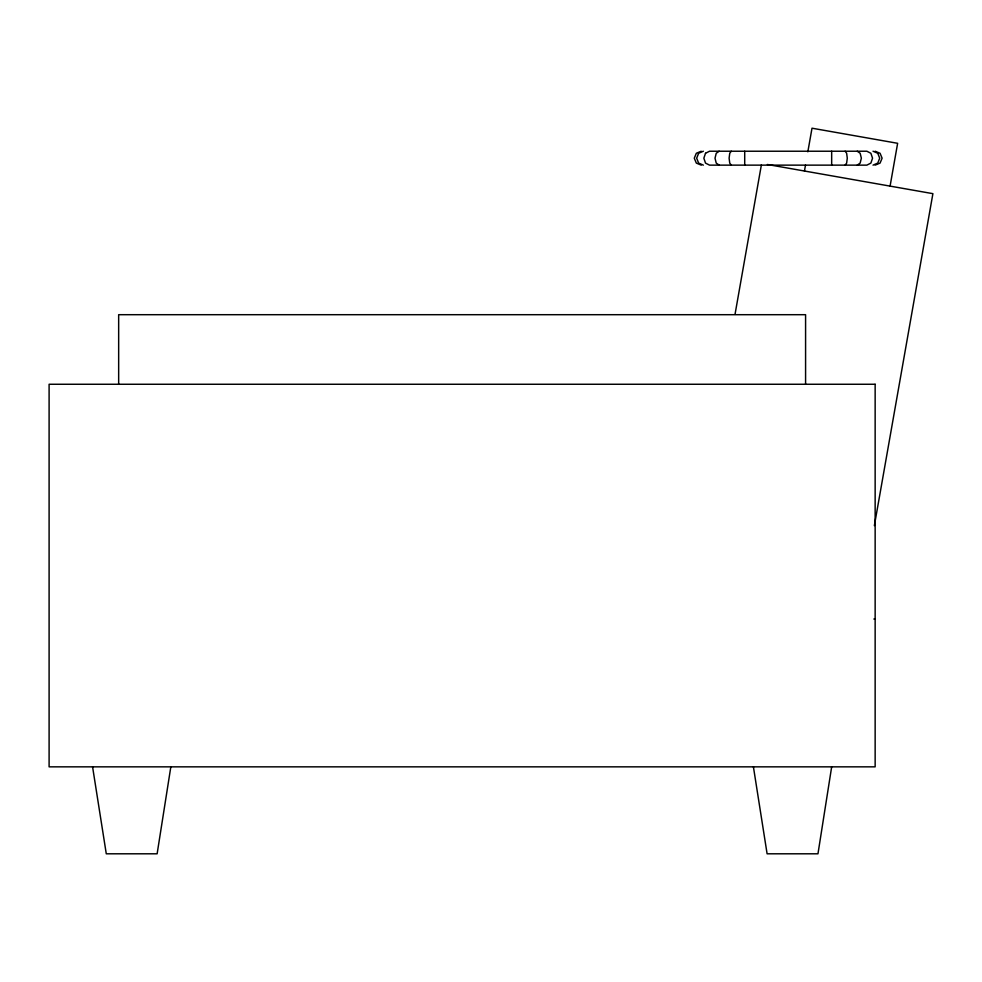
<?xml version="1.0" encoding="UTF-8"?>
<svg xmlns="http://www.w3.org/2000/svg" width="982" height="982" viewBox="0 0 982 982"><rect width="100%" height="100%" fill="white"/><g stroke="black" fill="none" stroke-linecap="round" stroke-linejoin="round"><path stroke-width="1.47" d="M170.831 766.844L157.132 853.8L106.277 853.8L92.578 766.844M831.668 766.844L817.969 853.8L767.102 853.8L753.415 766.844M735.027 314.363L761.369 164.976M804.454 171.015L805.498 165.111M807.842 151.817L812.004 128.2L897.634 143.298L890.085 186.114M874.361 525.628L932.9 193.663L767.384 164.485M744.712 151.228L744.712 165.136M831.668 165.136L831.668 151.228M731.283 151.228L729.749 153.266L729.11 158.188L729.749 163.098L731.283 165.136M845.109 165.136L846.644 163.098L847.282 158.188L846.644 153.266L845.109 151.228M719.168 151.228L716.234 153.266L715.019 158.188L716.234 163.098L719.168 165.136M857.225 165.136L860.146 163.098L861.361 158.188L860.146 153.266L857.225 151.228M703.37 151.228L698.632 153.266L696.668 158.188L698.632 163.098L703.37 165.136M873.023 165.136L877.748 163.098L879.712 158.188L877.748 153.266L873.023 151.228M701.246 151.228L696.324 153.266L694.286 158.188L696.324 163.098L701.246 165.136M875.146 165.136L880.068 163.098L882.106 158.188L880.068 153.266L875.146 151.228M873.87 619.028L875.146 619.028M805.584 384.257L805.584 314.694L118.662 314.694L118.662 384.257M705.518 153.266L703.848 158.188L705.518 163.098L709.544 165.136L866.848 165.136L870.874 163.098L872.544 158.188L870.874 153.266L866.848 151.228L709.544 151.228L705.518 153.266M875.146 384.257L49.1 384.257L49.1 766.844L875.146 766.844L875.146 384.257"/></g></svg>
